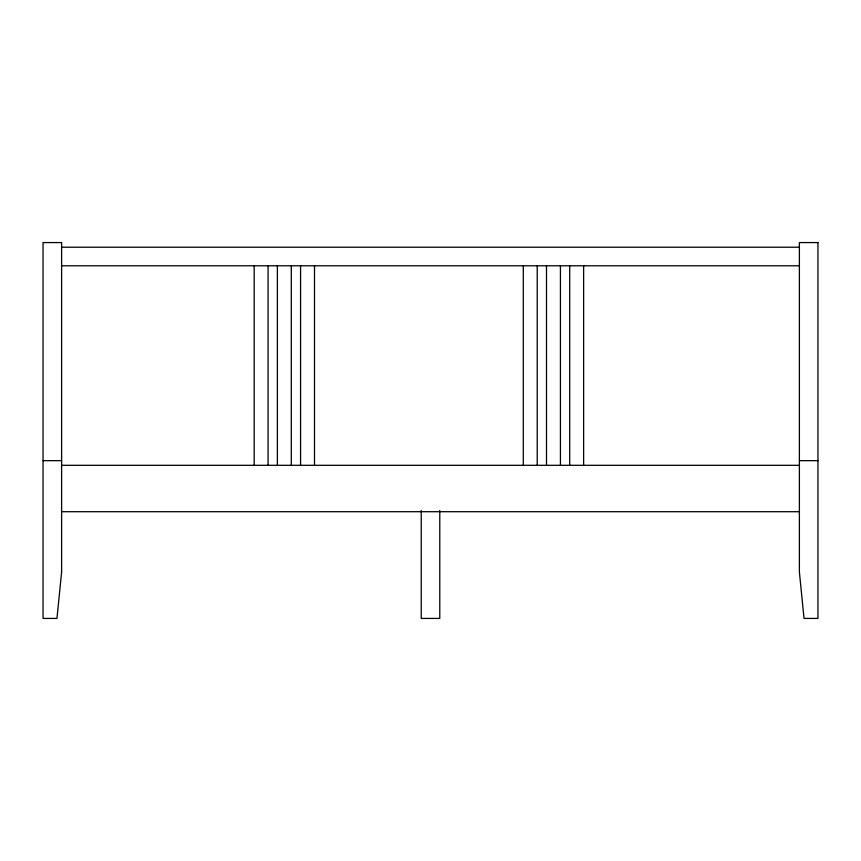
<?xml version="1.0" encoding="UTF-8"?>
<svg xmlns="http://www.w3.org/2000/svg" width="861" height="861" viewBox="0 0 861 861"><rect width="100%" height="100%" fill="white"/><g stroke="black" fill="none" stroke-linecap="round" stroke-linejoin="round"><path stroke-width="1.29" d="M61.615 247.215L799.385 247.215M61.615 265.78L799.385 265.78M43.05 460.657L61.615 460.657M799.385 460.657L817.95 460.657M61.615 465.306L799.385 465.306M61.615 511.703L799.385 511.703M583.629 265.78L583.629 465.306M569.702 265.78L569.702 465.306M560.425 265.78L560.425 465.306M546.498 265.78L546.498 465.306M537.221 265.78L537.221 465.306M523.305 265.78L523.305 465.306M439.777 510.422L439.777 618.424L421.223 618.424L421.223 510.422M314.502 265.78L314.502 465.306M300.575 265.78L300.575 465.306M291.298 265.78L291.298 465.306M277.371 265.78L277.371 465.306M268.094 265.78L268.094 465.306M254.178 265.78L254.178 465.306M61.615 572.027L56.966 618.424L43.05 618.424L43.05 242.576L61.615 242.576L61.615 572.027M817.95 242.576L799.385 242.576L799.385 572.027L804.034 618.424L817.95 618.424L817.95 242.576"/></g></svg>
